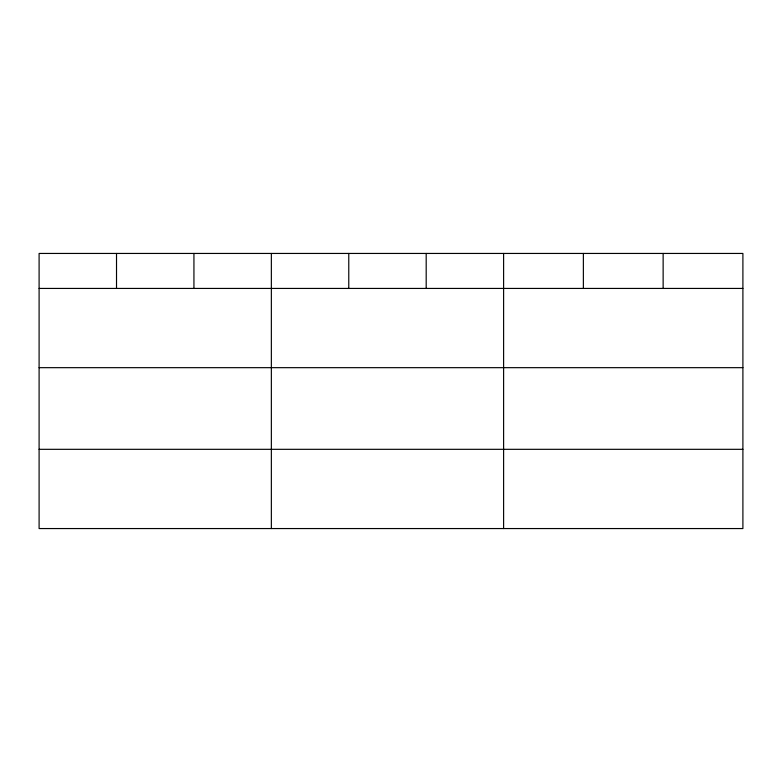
<?xml version="1.0" encoding="UTF-8"?>
<svg xmlns="http://www.w3.org/2000/svg" width="782" height="782" viewBox="0 0 782 782"><rect width="100%" height="100%" fill="white"/><g stroke="black" fill="none" stroke-linecap="round" stroke-linejoin="round"><path stroke-width="1.17" d="M742.9 367.667L742.9 253.446L39.1 253.446L39.1 528.554L742.9 528.554L742.9 367.667L39.1 367.667M39.1 288.431L742.9 288.431M39.1 449.318L742.9 449.318M663.136 253.446L663.136 288.431M583.372 253.446L583.372 288.431M503.608 253.446L503.608 528.554M426.19 253.446L426.19 288.431M348.772 253.446L348.772 288.431M271.354 253.446L271.354 528.554M193.936 253.446L193.936 288.431M116.518 253.446L116.518 288.431"/></g></svg>
